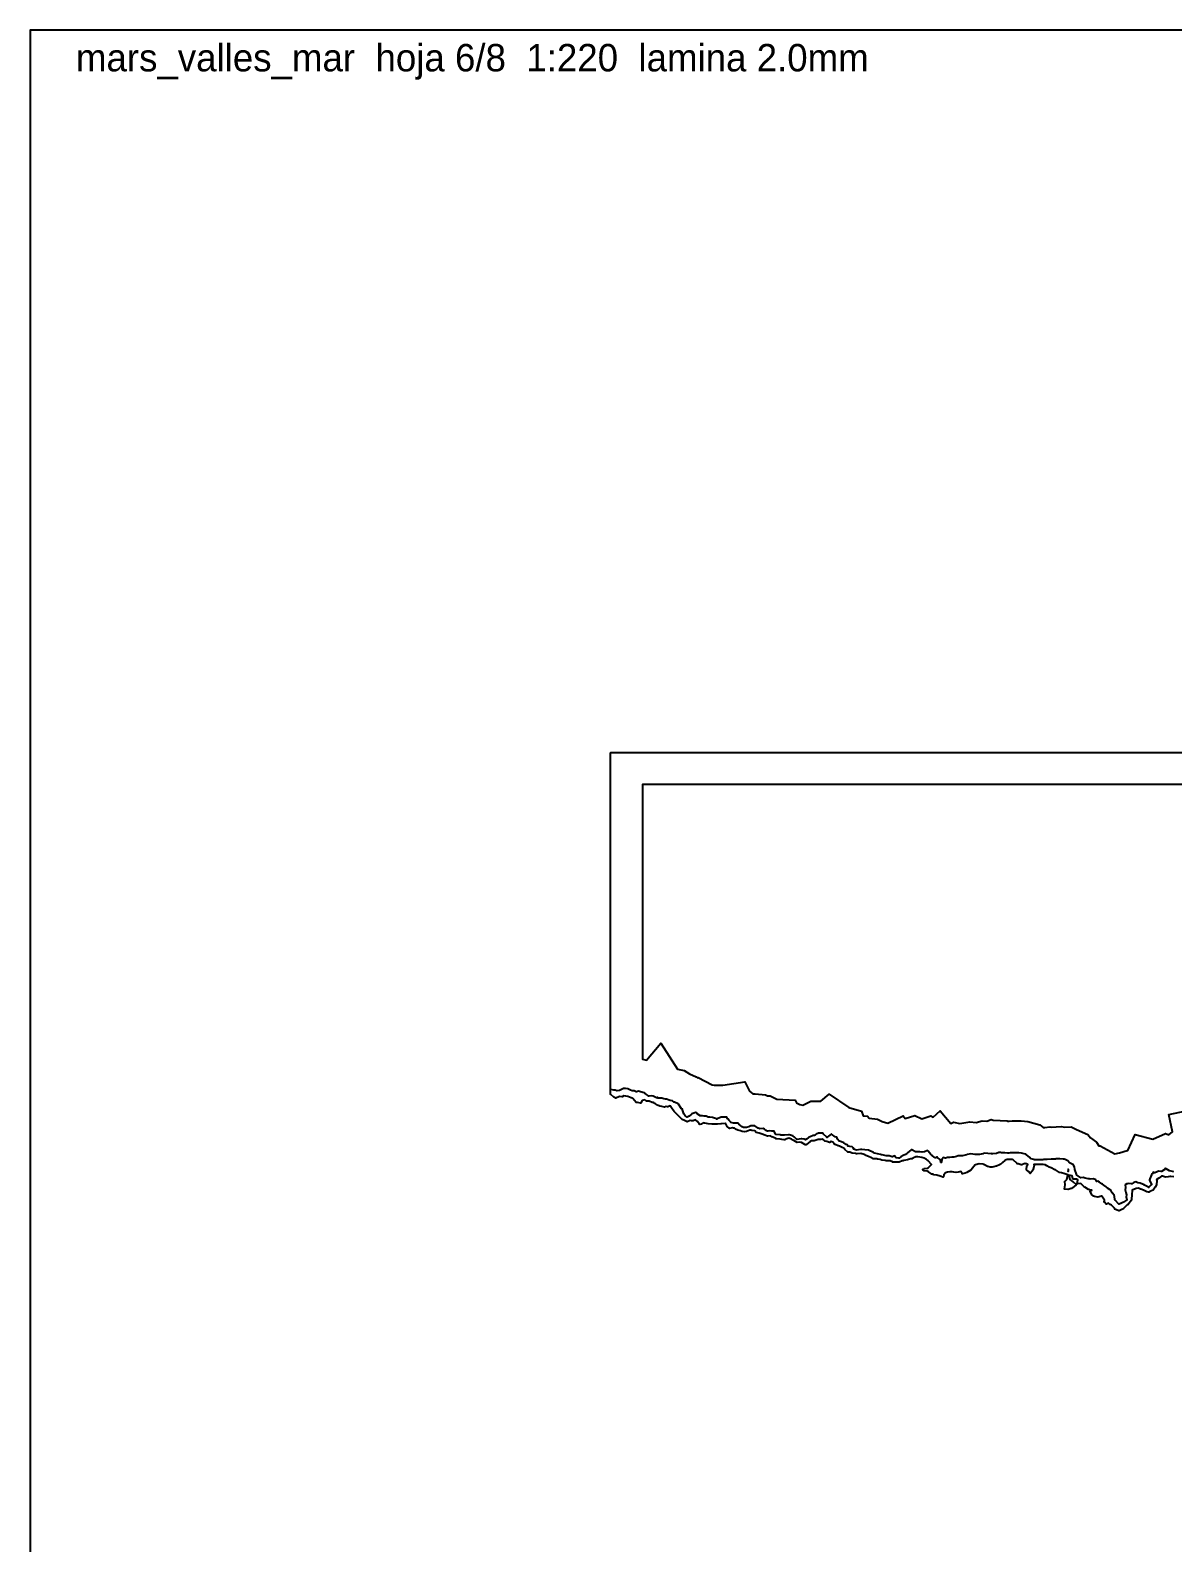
# Model space of a CAD drawing. Header units: millimetres. Extents: x 0 to 500, y 0 to 700.
# Drawn here: x 0 to 250, y 369.1 to 700 of the extents above; entities that cross this region are included whole.
import ezdxf

# ---------------------------------------------------------------- set-up
doc = ezdxf.new("R2010")
doc.units = ezdxf.units.MM
for name, color, linetype in [('CORTE', 1, 'Continuous'), ('GRABADO', 5, 'Continuous'), ('HOJA', 8, 'Continuous')]:
    doc.layers.add(name, color=color, linetype=linetype)

msp = doc.modelspace()

# ---------------------------------------------------------------- linework, layer by layer
at = {"layer": 'CORTE'}
for points in [[(250.27, 449.16), (249.61, 449.28), (249.37, 449.26), (249.03, 449.18), (249.03, 449.18), (248.44, 449.07), (248.43, 449.07), (248.43, 449.07), (248.42, 449.07), (248.41, 449.07), (248.41, 449.08), (247.74, 449.29), (247.52, 449.3), (246.95, 448.89), (246.94, 448.89), (246.61, 448.7), (246.5, 448.64), (246.41, 448.55), (246.5, 448.43), (246.5, 448.43), (246.5, 448.42), (246.51, 448.41), (246.51, 448.4), (246.51, 448.39), (246.44, 447.44), (246.44, 447.43), (246.43, 447.42), (246.43, 447.41), (246.43, 447.41), (246.12, 446.92), (245.72, 446.29), (245.71, 446.29), (245.71, 446.28), (245.7, 446.27), (245.69, 446.27), (245.69, 446.26), (245.68, 446.26), (245, 445.97), (244.75, 445.85), (244.75, 445.84), (244.74, 445.84), (244.73, 445.84), (244.73, 445.84), (244.72, 445.84), (244.38, 445.86), (244.38, 445.86), (244.37, 445.86), (244.36, 445.86), (244.36, 445.86), (244.35, 445.86), (243.76, 446.2), (243.59, 446.26), (243, 446.44), (242.99, 446.44), (242.98, 446.45), (242.98, 446.45), (242.97, 446.45), (242.83, 446.57), (242.52, 446.67), (241.96, 446.62), (241.09, 446.27), (241.09, 446.24), (241.01, 445.22), (240.97, 444.26), (240.99, 444.12), (240.99, 444.11), (240.99, 444.1), (240.99, 444.1), (240.98, 444.09), (240.98, 444.08), (240.98, 444.07), (240.97, 444.07), (240.97, 444.06), (240.15, 443.08), (240.14, 443.07), (240.14, 443.07), (240.13, 443.06), (240.06, 443.02), (240.06, 443.02), (239.92, 442.94), (239.22, 442.26), (239.21, 442.26), (239, 442.08), (239, 442.08), (238.99, 442.07), (238.99, 442.07), (238.42, 441.82), (238.42, 441.82), (238.26, 441.76), (238.25, 441.76), (238.25, 441.76), (238.24, 441.76), (238.23, 441.76), (238.22, 441.76), (238.22, 441.76), (238.04, 441.82), (237.46, 442.03), (237.46, 442.03), (237.45, 442.04), (237.45, 442.04), (237.44, 442.04), (237.44, 442.05), (237.43, 442.06), (237.25, 442.29), (236.6, 442.94), (236.44, 443.07), (236.34, 443.15), (235.94, 443.44), (235.5, 443.17), (235.49, 443.17), (235.48, 443.16), (235.48, 443.16), (235.47, 443.16), (235.46, 443.16), (235.45, 443.16), (235.44, 443.16), (235.44, 443.16), (235.43, 443.16), (235.42, 443.17), (235.42, 443.17), (235.41, 443.17), (235.41, 443.18), (235.03, 443.63), (235.03, 443.63), (235.03, 443.64), (235.02, 443.64), (235.02, 443.65), (235.02, 443.66), (235.02, 443.66), (235.02, 443.67), (235.02, 443.68), (235.06, 444.09), (234.49, 444.96), (234.39, 444.96), (233.63, 444.69), (233.62, 444.69), (233.62, 444.69), (233.61, 444.69), (233.6, 444.69), (233.6, 444.69), (233.59, 444.69), (232.91, 444.85), (232.66, 444.91), (232.65, 444.91), (232.65, 444.92), (232.51, 445), (232.5, 445), (232.5, 445.01), (232.49, 445.01), (232.49, 445.02), (232.37, 445.18), (232.37, 445.19), (231.95, 445.98), (231.95, 445.99), (231.94, 446), (231.94, 446.01), (231.94, 446.01), (231.94, 446.02), (231.94, 446.03), (231.94, 446.04), (231.95, 446.05), (231.95, 446.06), (231.96, 446.06), (231.96, 446.07), (231.96, 446.07), (231.97, 446.08), (231.98, 446.08), (232.32, 446.29), (231.82, 446.35), (231.82, 446.35), (231.81, 446.35), (231.73, 446.38), (231.6, 446.42), (231.59, 446.42), (231.58, 446.43), (230.79, 446.9), (230.52, 447.06), (230.52, 447.07), (230.51, 447.07), (230.18, 447.39), (229.87, 447.72), (229.2, 447.63), (229.19, 447.63), (229.19, 447.63), (229.18, 447.63), (229.17, 447.63), (229.16, 447.63), (229.15, 447.63), (229.15, 447.64), (229.14, 447.64), (229.14, 447.65), (229.13, 447.65), (229.13, 447.66), (229.12, 447.66), (229.12, 447.67), (229.12, 447.68), (229.12, 447.68), (229.11, 447.69), (229.11, 447.7), (229.11, 447.71), (229.11, 447.71), (229.25, 448.51), (228.96, 448.64), (228.22, 448.7), (228.22, 448.7), (228.21, 448.7), (228.2, 448.7), (228.19, 448.71), (228.19, 448.71), (228.18, 448.71), (228.18, 448.72), (228.17, 448.72), (228.17, 448.73), (228.16, 448.73), (228.16, 448.74), (228.16, 448.75), (228.16, 448.75), (227.99, 449.42), (227.25, 449.55), (227.51, 448.6), (227.85, 448.32), (228.09, 448.15), (228.1, 448.15), (228.85, 447.5), (228.86, 447.49), (228.86, 447.49), (228.87, 447.48), (228.88, 447.46), (228.88, 447.45), (228.88, 447.44), (228.88, 447.43), (228.87, 447.42), (228.87, 447.41), (228.87, 447.41), (228.86, 447.4), (228.86, 447.4), (228.85, 447.39), (228.85, 447.39), (228.09, 446.78), (228.09, 446.78), (227.81, 446.6), (227.81, 446.6), (227.8, 446.59), (227.79, 446.59), (227.14, 446.43), (227.13, 446.43), (227.12, 446.42), (227.12, 446.42), (226.37, 446.47), (226.36, 446.47), (226.36, 446.47), (226.35, 446.48), (226.34, 446.48), (226.33, 446.48), (226.33, 446.49), (226.32, 446.49), (226.31, 446.5), (226.31, 446.51), (226.3, 446.52), (226.3, 446.53), (226.3, 446.54), (226.3, 446.55), (226.45, 447.45), (226.42, 448.19), (226.42, 448.2), (226.42, 448.21), (226.43, 448.22), (226.43, 448.22), (226.43, 448.22), (226.43, 448.23), (226.44, 448.24), (226.79, 448.59), (227.02, 449.61), (226.17, 449.91), (225.64, 450.06), (225.25, 450.14), (225.25, 450.14), (225.24, 450.14), (225.24, 450.15), (224.35, 450.68), (224.34, 450.68), (224.33, 450.67), (224.32, 450.67), (224.32, 450.67), (224.31, 450.67), (224.3, 450.67), (224.3, 450.67), (224.29, 450.68), (224.28, 450.68), (224.28, 450.68), (224.27, 450.69), (224.23, 450.72), (223.38, 451.12), (222.97, 451.32), (222.46, 451.57), (222.45, 451.57), (222.45, 451.57), (222.11, 451.82), (221.63, 451.89), (221.57, 451.89), (221.57, 451.89), (221.51, 451.89), (220.64, 451.89), (219.74, 451.85), (219.74, 451.85), (219.7, 451.85), (219.7, 451.85), (219.69, 451.85), (219.69, 451.85), (219.68, 451.86), (219.68, 451.86), (219.65, 451.87), (219.6, 451.86), (219.65, 451.81), (219.65, 451.81), (219.66, 451.8), (219.67, 451.79), (219.67, 451.78), (219.67, 451.77), (219.67, 451.75), (219.43, 450.76), (219.42, 450.75), (219.42, 450.75), (219.42, 450.74), (219.16, 450.36), (219.16, 450.35), (218.84, 449.97), (218.84, 449.97), (218.83, 449.96), (218.83, 449.96), (218.82, 449.95), (218.81, 449.95), (218.81, 449.95), (218.8, 449.95), (218.79, 449.94), (218.78, 449.94), (218.78, 449.94), (218.77, 449.95), (218.76, 449.95), (218.76, 449.95), (218.75, 449.95), (218.74, 449.96), (218.73, 449.97), (218.73, 449.97), (218.41, 450.35), (218.02, 450.73), (218.02, 450.73), (218.01, 450.74), (218.01, 450.74), (218, 450.76), (218, 450.77), (218, 450.78), (218.08, 451.55), (218.08, 451.55), (218.08, 451.57), (218.09, 451.58), (218.09, 451.58), (218.28, 451.86), (217.99, 452.01), (217.85, 452.03), (217.84, 452.03), (217.64, 452.08), (217.01, 451.82), (216.97, 451.8), (216.97, 451.79), (216.97, 451.79), (216.96, 451.79), (216.95, 451.78), (216.94, 451.78), (216.94, 451.78), (216.93, 451.78), (216.92, 451.78), (216.91, 451.79), (216.91, 451.79), (216.9, 451.79), (216.84, 451.82), (216.14, 452.01), (215.98, 452.05), (215.98, 452.05), (215.97, 452.05), (215.96, 452.06), (215.96, 452.06), (215.96, 452.06), (215.1, 452.86), (215.03, 452.91), (214.93, 452.93), (214.16, 452.99), (213.78, 452.93), (213.35, 452.82), (213.27, 452.76), (212.74, 452.31), (212.35, 451.93), (212.34, 451.92), (212.34, 451.92), (212.33, 451.92), (212.33, 451.91), (212.32, 451.91), (212.26, 451.9), (212.07, 451.82), (211.41, 451.48), (211.4, 451.48), (211.39, 451.48), (211.39, 451.48), (210.82, 451.38), (210.46, 451.32), (210.45, 451.32), (210.45, 451.32), (210.03, 451.32), (210.02, 451.32), (210.02, 451.32), (209.5, 451.42), (209.5, 451.42), (209.49, 451.42), (209.49, 451.43), (209.48, 451.43), (208.82, 451.82), (208.66, 451.9), (208.62, 451.88), (208.61, 451.88), (208.61, 451.88), (208.6, 451.87), (208.59, 451.87), (208.59, 451.88), (208.58, 451.88), (208.57, 451.88), (208.56, 451.88), (208.5, 451.91), (207.67, 452), (206.84, 451.82), (206.82, 451.8), (206.81, 451.8), (206.8, 451.79), (206.8, 451.79), (206.79, 451.79), (206.78, 451.78), (205.91, 450.73), (205.9, 450.73), (205.9, 450.72), (205.89, 450.72), (205.89, 450.72), (205.88, 450.71), (205.88, 450.71), (205.88, 450.71), (205.88, 450.71), (205.87, 450.7), (205.87, 450.69), (205.87, 450.69), (205.86, 450.69), (205.79, 450.64), (205.79, 450.63), (204.93, 450.12), (204.92, 450.11), (204.91, 450.11), (204.57, 450.01), (203.98, 449.83), (203.98, 449.83), (203.97, 449.83), (203.96, 449.83), (203.95, 449.83), (203.95, 449.83), (203.94, 449.83), (203.93, 449.84), (203.93, 449.84), (203.92, 449.84), (203.91, 449.85), (203.91, 449.85), (203.9, 449.86), (203.9, 449.86), (203.9, 449.87), (203.66, 450.37), (203.05, 450.22), (203.05, 450.22), (202.59, 450.14), (202.59, 450.14), (202.58, 450.14), (202.1, 450.17), (202.1, 450.17), (201.72, 450.25), (201.19, 450.29), (200.73, 450.17), (200.3, 450.03), (199.9, 449.63), (199.8, 449.17), (199.8, 449.16), (199.79, 449.16), (199.79, 449.15), (199.78, 449.14), (199.78, 449.13), (199.77, 449.13), (199.77, 449.13), (199.76, 449.12), (199.75, 449.12), (199.75, 449.12), (199.74, 449.12), (199.73, 449.12), (199.73, 449.12), (199.72, 449.12), (199.71, 449.12), (199.7, 449.12), (199.31, 449.26), (199.09, 449.34), (198.39, 449.51), (197.73, 449.59), (197.72, 449.59), (197.72, 449.6), (197.71, 449.6), (197.7, 449.6), (197.7, 449.6), (197.69, 449.61), (197.69, 449.61), (197.68, 449.62), (197.68, 449.63), (197.68, 449.63), (197.59, 449.78), (197.32, 449.78), (197.32, 449.78), (197.31, 449.78), (197.3, 449.78), (197.29, 449.79), (197.29, 449.79), (197.28, 449.79), (196.52, 450.25), (196.25, 450.38), (195.61, 450.51), (195.6, 450.51), (195.59, 450.51), (195.59, 450.52), (195.58, 450.52), (195.3, 450.72), (195.29, 450.72), (195.29, 450.73), (195.28, 450.73), (195.27, 450.75), (195.27, 450.75), (195.27, 450.76), (195.27, 450.76), (195.27, 450.77), (195.27, 450.79), (195.27, 450.8), (195.27, 450.81), (195.28, 450.82), (195.28, 450.82), (195.28, 450.83), (195.29, 450.83), (195.29, 450.84), (195.3, 450.84), (195.31, 450.85), (195.31, 450.85), (195.6, 450.96), (195.61, 450.97), (195.62, 450.97), (196.36, 451.05), (196.5, 451.13), (197.18, 451.89), (196.5, 452.65), (196.35, 452.74), (196.35, 452.74), (196.34, 452.74), (196.08, 452.94), (195.59, 453.23), (195.1, 453.43), (194.69, 453.48), (194.19, 453.53), (193.79, 453.53), (193.15, 453.26), (192.88, 453.11), (192.88, 453.11), (192.87, 453.11), (192.86, 453.11), (192.85, 453.11), (192.85, 453.11), (192.71, 453.11), (192.15, 452.93), (192.15, 452.93), (191.93, 452.89), (191.93, 452.89), (191.15, 452.76), (191.02, 452.71), (191.01, 452.71), (191.01, 452.71), (190.81, 452.68), (190.1, 452.36), (190.09, 452.36), (190.08, 452.35), (190.08, 452.35), (190.07, 452.35), (190.06, 452.35), (189.58, 452.4), (189.14, 452.41), (188.71, 452.41), (188.71, 452.41), (188.7, 452.42), (188.7, 452.42), (188.69, 452.42), (188.2, 452.66), (187.49, 452.69), (187.29, 452.68), (187.28, 452.68), (187.28, 452.68), (187.27, 452.68), (187.1, 452.72), (186.35, 452.83), (186.35, 452.83), (185.95, 452.93), (185.51, 453.04), (185.42, 453.06), (185.29, 453.09), (184.51, 453.09), (184.5, 453.09), (184.5, 453.09), (184.49, 453.09), (184.48, 453.09), (183.91, 453.37), (183.55, 453.54), (182.71, 453.94), (182.63, 453.98), (182.59, 454), (182.48, 454.04), (181.72, 454.25), (180.96, 454.22), (180.82, 454.19), (180.81, 454.19), (180.8, 454.19), (180.8, 454.19), (180.79, 454.19), (180.78, 454.19), (180.78, 454.19), (180.6, 454.27), (179.87, 454.36), (179.86, 454.36), (179.85, 454.37), (179.35, 454.54), (178.94, 454.59), (178.93, 454.59), (178.93, 454.59), (178.92, 454.6), (178.91, 454.6), (178.91, 454.6), (178.91, 454.6), (178.22, 455.17), (178.22, 455.17), (178.21, 455.18), (178.21, 455.19), (178.21, 455.19), (178.12, 455.35), (177.99, 455.42), (177.65, 455.56), (177.65, 455.57), (177.07, 455.91), (176.83, 455.96), (176.82, 455.96), (176.82, 455.96), (176.15, 456.22), (176.14, 456.22), (176.04, 456.27), (176.03, 456.27), (176.02, 456.28), (176.02, 456.29), (175.6, 456.75), (175.25, 456.87), (174.91, 456.71), (174.9, 456.7), (174.9, 456.7), (174.89, 456.7), (174.88, 456.7), (174.88, 456.7), (174.87, 456.7), (174.86, 456.7), (174.3, 456.87), (174.3, 456.87), (173.97, 456.99), (173.96, 456.99), (173.95, 456.99), (173.4, 457.39), (173.39, 457.39), (173.37, 457.42), (173.01, 457.37), (172.51, 457.33), (172.5, 457.33), (172.47, 457.33), (172.44, 457.33), (171.56, 457.02), (171.56, 457.02), (171.55, 457.02), (171.54, 457.02), (170.92, 457.02), (170.65, 456.92), (169.88, 456.28), (169.81, 456.2), (169.8, 456.2), (169.79, 456.19), (169.79, 456.19), (169.78, 456.19), (169.77, 456.18), (169.76, 456.18), (169.76, 456.18), (169.69, 456.18), (169.68, 456.18), (169.67, 456.18), (169.61, 456.19), (169.6, 456.19), (169.6, 456.2), (169.59, 456.2), (169.47, 456.27), (168.74, 456.67), (168.25, 456.76), (167.85, 456.69), (167.84, 456.69), (167.83, 456.69), (167.82, 456.69), (167.82, 456.7), (167.81, 456.7), (167.8, 456.7), (167.8, 456.7), (167.08, 457.13), (166.89, 457.2), (166.89, 457.2), (166.77, 457.24), (166.76, 457.25), (166.75, 457.25), (166.55, 457.38), (165.98, 457.66), (165.31, 457.38), (165.16, 457.29), (165.16, 457.29), (165.15, 457.29), (165.14, 457.29), (165.14, 457.29), (165.06, 457.28), (165.06, 457.28), (164.97, 457.28), (164.97, 457.28), (164.47, 457.37), (164.47, 457.37), (164.12, 457.44), (163.3, 457.5), (163.3, 457.5), (163.19, 457.51), (163.19, 457.51), (163.18, 457.52), (163.17, 457.52), (163.17, 457.52), (163.16, 457.53), (162.87, 457.74), (162.25, 457.92), (162.24, 457.93), (162.24, 457.93), (161.97, 458.13), (161.36, 458.06), (161.35, 458.06), (161.35, 458.06), (161.34, 458.06), (161.33, 458.06), (161.33, 458.06), (160.5, 458.37), (160.4, 458.41), (160.35, 458.42), (160.34, 458.42), (160.18, 458.49), (159.48, 458.74), (158.88, 458.88), (158.88, 458.89), (158.87, 458.89), (158.86, 458.9), (158.85, 458.9), (158.85, 458.9), (158.53, 459.24), (157.86, 459.33), (157.86, 459.33), (157.64, 459.38), (157.46, 459.36), (156.74, 459.08), (156.74, 459.08), (156.73, 459.08), (156.73, 459.08), (156.26, 459.04), (156.26, 459.04), (156.25, 459.04), (155.78, 459.09), (155.77, 459.09), (155.77, 459.09), (155.44, 459.21), (154.84, 459.4), (154.32, 459.6), (154.32, 459.6), (154.31, 459.61), (154.3, 459.61), (154.08, 459.81), (153.93, 459.81), (153.93, 459.81), (153.92, 459.82), (153.7, 459.88), (153.02, 459.78), (153.02, 459.78), (153.01, 459.78), (153, 459.78), (152.99, 459.79), (152.99, 459.79), (152.98, 459.79), (152.97, 459.79), (152.97, 459.8), (152.96, 459.8), (152.52, 460.2), (152.52, 460.21), (152.52, 460.22), (152.18, 460.74), (152.06, 460.86), (151.21, 460.76), (151.2, 460.76), (151.18, 460.76), (151.16, 460.75), (151.16, 460.75), (151.15, 460.75), (151.14, 460.74), (151.14, 460.74), (150.38, 460.71), (150.25, 460.68), (150.24, 460.68), (150.23, 460.68), (149.33, 460.68), (149.33, 460.68), (149.32, 460.68), (149.32, 460.68), (149.31, 460.68), (149.3, 460.69), (149.29, 460.69), (149.29, 460.69), (149.28, 460.7), (149.16, 460.71), (148.37, 460.76), (148.37, 460.77), (147.58, 460.88), (147.58, 460.88), (147.44, 460.91), (147.25, 460.97), (146.83, 460.72), (146.83, 460.72), (146.82, 460.71), (146.81, 460.71), (146.54, 460.65), (146.54, 460.65), (146.53, 460.65), (146.52, 460.65), (146.51, 460.65), (146.51, 460.65), (146.5, 460.65), (146.5, 460.66), (146.49, 460.66), (146.39, 460.72), (146.38, 460.73), (146.38, 460.73), (146.37, 460.74), (146.37, 460.74), (146.03, 461.31), (145.59, 461.61), (145.06, 461.4), (145.05, 461.4), (145.04, 461.39), (145.03, 461.39), (145.02, 461.39), (144.67, 461.44), (144.66, 461.44), (144.41, 461.49), (143.77, 461.23), (143.77, 461.23), (143.77, 461.23), (143.76, 461.22), (143.75, 461.22), (143.74, 461.22), (143.74, 461.23), (143.73, 461.23), (143.72, 461.23), (143.72, 461.23), (143, 461.58), (142.8, 461.63), (142.8, 461.63), (142.8, 461.63), (142.68, 461.69), (142.67, 461.69), (142.66, 461.7), (142.66, 461.7), (142.51, 461.84), (141.84, 462.55), (141.66, 462.72), (141.65, 462.73), (141.44, 462.96), (140.92, 463.5), (140.67, 463.78), (140.66, 463.78), (140.49, 464.08), (140.02, 464.71), (139.5, 464.48), (139.5, 464.48), (139.49, 464.47), (139.48, 464.47), (139.48, 464.47), (139.47, 464.47), (139.46, 464.47), (139.45, 464.48), (139.12, 464.57), (138.82, 464.44), (138.82, 464.44), (138.81, 464.43), (138.8, 464.43), (138.79, 464.43), (138.79, 464.43), (138.78, 464.43), (138.18, 464.55), (138.17, 464.55), (137.75, 464.66), (137.75, 464.66), (137.24, 464.87), (137.23, 464.87), (137.22, 464.88), (136.81, 465.16), (136.44, 465.32), (136.43, 465.33), (136.31, 465.41), (136.07, 465.46), (136.06, 465.46), (135.4, 465.73), (134.94, 465.7), (134.94, 465.7), (134.93, 465.7), (134.92, 465.71), (134.91, 465.71), (134.91, 465.71), (134.9, 465.71), (134.47, 465.99), (133.93, 465.89), (133.62, 465.35), (133.62, 465.34), (133.61, 465.33), (133.6, 465.33), (133.6, 465.32), (133.59, 465.32), (133.58, 465.32), (133.57, 465.31), (133.57, 465.31), (133.56, 465.31), (133.55, 465.31), (133.55, 465.31), (132.88, 465.45), (132.64, 465.41), (132.64, 465.41), (132.63, 465.41), (132.62, 465.41), (132.61, 465.42), (132.61, 465.42), (132.6, 465.42), (132.59, 465.42), (132.59, 465.43), (132.58, 465.44), (131.87, 466.29), (131.77, 466.38), (131.7, 466.39), (131.69, 466.39), (131.69, 466.39), (131.68, 466.39), (131.52, 466.46), (130.76, 466.78), (130.3, 466.81), (130.3, 466.81), (130.29, 466.82), (129.87, 466.92), (129.54, 466.71), (129.53, 466.7), (129.53, 466.7), (129.52, 466.7), (129.51, 466.7), (129.51, 466.69), (129.5, 466.69), (129.49, 466.69), (128.94, 466.75), (128.14, 466.4), (128.13, 466.4), (128.13, 466.4), (128.12, 466.4), (128.11, 466.4), (128.1, 466.4), (128.1, 466.4), (128.09, 466.4), (128.08, 466.4), (128.08, 466.4), (128.07, 466.41), (128.07, 466.41), (127.97, 466.48), (127.73, 466.57), (127.72, 466.57), (127.72, 466.57), (127.71, 466.57), (127.71, 466.58), (127.02, 467.19), (127.02, 467.2), (127.01, 467.2), (127.01, 467.21), (127.01, 467.21), (127, 467.22), (127, 467.23), (127, 467.23), (127, 467.24), (127, 467.25), (127, 467.54), (127, 468.88), (127, 469.88), (127, 470.79), (127, 488.4), (127, 493.24), (127, 496.17), (127, 496.75), (127, 497.33), (127, 497.91), (127, 498.51), (127, 498.65), (127, 498.96), (127, 499.58), (127, 500.82), (127, 502.46), (127, 503.35), (127, 504.11), (127, 504.42), (127, 504.42), (127, 504.43), (127, 506.75), (127, 507.38), (127, 508.13), (127, 509.11), (127, 509.35), (127, 509.35), (127, 509.9), (127, 511.35), (127, 511.57), (127, 511.57), (127, 511.92), (127, 513.06), (127, 514.07), (127, 515.17), (127, 517.06), (127, 518.15), (127, 518.89), (127, 519.16), (127, 519.92), (127, 520.6), (127, 521.44), (127, 522.19), (127, 523.02), (127, 523.78), (127, 524.41), (127, 524.62), (127, 525.09), (127, 525.89), (127, 526.92), (127, 528.93), (127, 529.65), (127, 530.38), (127, 531.19), (127, 531.99), (127, 532.76), (127, 533.21), (127, 533.82), (127, 534.46), (127, 535.11), (127, 535.89), (127, 536.71), (127, 537.58), (127, 538.48), (127, 539.35), (127, 540.23), (127, 541.12), (127, 541.93), (127, 541.94), (127, 541.95), (127.01, 541.97), (127.01, 541.98), (127.02, 541.99), (127.03, 541.99), (127.04, 542), (127.04, 542), (127.04, 542), (127.05, 542), (127.06, 542.01), (127.07, 542.01), (127.07, 542.01), (143.5, 542.01), (143.5, 542.01), (144.21, 542.01), (144.41, 542.01), (145.29, 542.01), (145.83, 542.01), (147.32, 542.01), (148.02, 542.01), (149.16, 542.01), (151.47, 542.01), (153.58, 542.01), (153.75, 542.01), (154.16, 542.01), (154.45, 542.01), (155.33, 542.01), (155.98, 542.01), (156.73, 542.01), (157.27, 542.01), (157.92, 542.01), (158.46, 542.01), (161.71, 542.01), (162.44, 542.01), (163.74, 542.01), (164.46, 542.01), (165.03, 542.01), (165.75, 542.01), (166.39, 542.01), (167.11, 542.01), (167.68, 542.01), (168.39, 542.01), (169.1, 542.01), (170.03, 542.01), (170.49, 542.01), (170.96, 542.01), (171.16, 542.01), (171.55, 542.01), (172.11, 542.01), (173.1, 542.01), (174.21, 542.01), (175.13, 542.01), (175.64, 542.01), (176.24, 542.01), (176.84, 542.01), (178.11, 542.01), (178.77, 542.01), (179.4, 542.01), (180.06, 542.01), (180.71, 542.01), (181.32, 542.01), (183.84, 542.01), (184.48, 542.01), (185.1, 542.01), (185.73, 542.01), (186.36, 542.01), (205.5, 542.01), (205.5, 542.01), (206.84, 542.01), (207.33, 542.01), (208.09, 542.01), (208.59, 542.01), (214.24, 542.01), (214.76, 542.01), (216.02, 542.01), (216.55, 542.01), (217.81, 542.01), (218.35, 542.01), (218.98, 542.01), (219.52, 542.01), (222.07, 542.01), (222.63, 542.01), (224.55, 542.01), (225.11, 542.01), (225.68, 542.01), (226.33, 542.01), (226.9, 542.01), (228.84, 542.01), (229.55, 542.01), (230.25, 542.01), (231.53, 542.01), (232.12, 542.01), (232.77, 542.01), (233.37, 542.01), (234.66, 542.01), (235.27, 542.01), (235.92, 542.01), (236.6, 542.01), (237.28, 542.01), (237.95, 542.01), (238.59, 542.01), (239.18, 542.01), (240.48, 542.01), (241.11, 542.01), (242.4, 542.01), (243.04, 542.01), (244.35, 542.01), (244.99, 542.01), (264.41, 542.01)], [(259.01, 535.01), (244.91, 535.01), (244.17, 535.01), (242.7, 535.01), (241.97, 535.01), (240.5, 535.01), (239.79, 535.01), (238.32, 535.01), (237.65, 535.01), (236.92, 535.01), (236.16, 535.01), (235.39, 535.01), (234.62, 535.01), (233.88, 535.01), (233.19, 535.01), (231.73, 535.01), (231.05, 535.01), (230.32, 535.01), (229.65, 535.01), (228.19, 535.01), (227.4, 535.01), (226.6, 535.01), (224.4, 535.01), (223.75, 535.01), (223.02, 535.01), (222.37, 535.01), (221.73, 535.01), (219.56, 535.01), (218.93, 535.01), (216.04, 535.01), (215.43, 535.01), (214.71, 535.01), (214.1, 535.01), (212.67, 535.01), (212.07, 535.01), (210.64, 535.01), (210.05, 535.01), (203.64, 535.01), (203.08, 535.01), (202.22, 535.01), (201.66, 535.01), (200.15, 535.01), (186.36, 535.01), (185.65, 535.01), (184.93, 535.01), (184.23, 535.01), (183.5, 535.01), (180.65, 535.01), (179.95, 535.01), (179.22, 535.01), (178.47, 535.01), (177.76, 535.01), (177.01, 535.01), (175.57, 535.01), (174.89, 535.01), (174.22, 535.01), (173.64, 535.01), (172.59, 535.01), (171.33, 535.01), (170.21, 535.01), (169.57, 535.01), (169.14, 535.01), (168.91, 535.01), (168.37, 535.01), (167.85, 535.01), (166.79, 535.01), (166, 535.01), (165.19, 535.01), (164.54, 535.01), (163.73, 535.01), (163, 535.01), (162.19, 535.01), (161.54, 535.01), (160.72, 535.01), (159.25, 535.01), (158.42, 535.01), (154.74, 535.01), (154.13, 535.01), (153.39, 535.01), (152.78, 535.01), (151.93, 535.01), (151.2, 535.01), (150.2, 535.01), (149.86, 535.01), (149.4, 535.01), (149.21, 535.01), (146.81, 535.01), (144.19, 535.01), (142.91, 535.01), (142.12, 535.01), (140.43, 535.01), (139.81, 535.01), (138.82, 535.01), (138.58, 535.01), (137.79, 535.01), (134, 535.01), (134, 534.2), (134, 533.47), (134, 532.74), (134, 532.05), (134, 531.53), (134, 530.67), (134, 529.76), (134, 528.84), (134, 528.02), (134, 527.2), (134, 524.92), (134, 523.75), (134, 522.85), (134, 522.31), (134, 522.07), (134, 521.36), (134, 520.5), (134, 519.56), (134, 518.7), (134, 517.76), (134, 516.98), (134, 516.12), (134, 515.82), (134, 514.98), (134, 513.74), (134, 511.6), (134, 510.36), (134, 509.21), (134, 507.92), (134, 507.52), (134, 507.27), (134, 505.62), (134, 505.01), (134, 504.74), (134, 503.62), (134, 502.77), (134, 502.06), (134, 499.42), (134, 499.07), (134, 498.21), (134, 497.19), (134, 495.34), (134, 493.93), (134, 493.23), (134, 492.88), (134, 492.72), (134, 492.04), (134, 491.39), (134, 490.72), (134, 490.06), (134, 486.75), (134, 481.26), (134, 474.93), (134.86, 474.67), (137.96, 478.39), (141.61, 472.72), (141.66, 472.71), (143.12, 472.47), (144.27, 471.72), (145.74, 471.08), (145.97, 470.86), (146.17, 470.93), (149.23, 469.28), (149.68, 469.2), (149.7, 469.19), (149.71, 469.2), (151.53, 469.2), (156.37, 469.99), (157.4, 467.92), (158.12, 467.33), (158.64, 467.31), (160.89, 467.14), (161.3, 466.86), (161.9, 466.91), (163.34, 466.14), (167.39, 465.97), (167.68, 465.33), (168.39, 465), (169.03, 464.84), (170.77, 465.75), (173.02, 465.75), (174.85, 467.23), (179.13, 464.36), (181.87, 463.57), (182.24, 462.55), (183.21, 462.45), (183.6, 462.02), (185.39, 461.77), (186.45, 461.29), (187.66, 460.88), (190.98, 462.54), (191.45, 461.96), (193.58, 462.6), (195.07, 461.85), (197.03, 462.49), (197.54, 462.22), (199.1, 463.62), (201.43, 460.85), (202.03, 461.16), (203.39, 460.87), (205.6, 461.22), (207, 461.09), (208.29, 461.44), (209.32, 461.33), (210.3, 461.69), (210.67, 461.57), (213.73, 461.46), (213.94, 461.38), (213.97, 461.37), (214.24, 461.38), (214.88, 461.4), (215.27, 461.41), (215.69, 461.45), (216.82, 461.45), (218.32, 461.25), (219.61, 460.89), (220.93, 460.53), (221.64, 460), (221.76, 459.94), (221.99, 459.95), (223.12, 460.08), (223.42, 460.07), (225.56, 460.16), (226.38, 460.06), (227.74, 460.13), (228.92, 459.5), (231.4, 458.46), (232.03, 457.69), (233.34, 456.77), (233.86, 455.95), (234.13, 455.98), (237.29, 454.2), (238.38, 454.44), (240.06, 454.93), (240.16, 454.92), (241.75, 458.43), (245.66, 457.42), (248.43, 458.68), (249.15, 458.35), (249.94, 459.05), (249.16, 462.81), (254.94, 464.02)]]:
    msp.add_lwpolyline(points, dxfattribs=at)
msp.add_lwpolyline([(227.08, 450.76), (227.13, 450.31), (227.2, 450.76), (227.13, 450.83), (227.08, 450.76)], close=True, dxfattribs=at)
at = {"layer": 'GRABADO'}
msp.add_lwpolyline([(250.26, 450.29), (249.98, 450.37), (249.34, 450.48), (249.33, 450.48), (249.33, 450.48), (249.32, 450.48), (248.9, 450.71), (248.89, 450.71), (248.57, 450.92), (248.43, 450.99), (248.3, 450.93), (248.17, 450.74), (248.17, 450.73), (248.16, 450.72), (248.16, 450.72), (248.15, 450.72), (247.54, 450.34), (247.53, 450.33), (247.52, 450.33), (247.52, 450.33), (247.51, 450.33), (247.5, 450.33), (247.5, 450.33), (246.86, 450.38), (246.6, 450.28), (246.07, 450.08), (246.07, 450.07), (246.06, 450.07), (246.05, 450.07), (246.05, 450.07), (246.04, 450.07), (246.03, 450.07), (246.03, 450.07), (245.69, 450.17), (245.54, 449.85), (245.54, 449.84), (245.53, 449.83), (245.53, 449.83), (245.34, 449.63), (244.97, 448.74), (244.88, 448.55), (244.92, 448.43), (245.32, 447.47), (245.32, 447.47), (245.32, 447.46), (245.33, 447.45), (245.33, 447.44), (245.33, 447.44), (245.32, 447.43), (245.32, 447.42), (245.32, 447.41), (245.31, 447.4), (245.31, 447.4), (245.3, 447.39), (244.77, 446.89), (244.77, 446.89), (244.76, 446.88), (244.76, 446.88), (244.75, 446.88), (244.74, 446.87), (244.73, 446.87), (244.73, 446.87), (244.72, 446.87), (244.71, 446.87), (244.71, 446.87), (244.7, 446.88), (244.69, 446.88), (244.69, 446.88), (243.79, 447.38), (243.78, 447.38), (243.78, 447.39), (243.78, 447.39), (243.77, 447.39), (243.77, 447.39), (243.76, 447.39), (243.75, 447.4), (243.75, 447.4), (242.85, 447.79), (242.35, 447.88), (242.35, 447.88), (242.34, 447.89), (241.94, 448.06), (241.5, 447.95), (241.06, 447.62), (241.05, 447.61), (241.05, 447.61), (241.04, 447.61), (241.04, 447.61), (241.03, 447.61), (241.02, 447.61), (241.01, 447.61), (241.01, 447.61), (241, 447.61), (240.41, 447.74), (240.11, 447.66), (240.11, 447.66), (239.92, 447.62), (239.61, 447.41), (239.68, 446.86), (239.68, 446.85), (239.56, 446.34), (239.74, 445.76), (239.89, 445.24), (239.89, 445.24), (239.89, 445.23), (239.89, 445.22), (239.89, 445.21), (239.89, 445.21), (239.79, 444.77), (239.92, 444.12), (239.92, 444.12), (239.92, 444.11), (239.92, 444.1), (239.92, 444.09), (239.92, 444.09), (239.91, 444.08), (239.91, 444.07), (239.91, 444.07), (239.9, 444.06), (239.9, 444.05), (239.89, 444.05), (239.89, 444.05), (239.44, 443.77), (239.43, 443.76), (239.2, 443.64), (238.61, 443.33), (238.6, 443.33), (238.26, 443.22), (238.26, 443.21), (238.25, 443.21), (238.24, 443.21), (238.23, 443.21), (238.23, 443.21), (238.22, 443.21), (238.21, 443.22), (238.21, 443.22), (238.2, 443.22), (238.19, 443.23), (238.19, 443.23), (238.19, 443.23), (237.42, 444.06), (237.42, 444.06), (237.42, 444.07), (237.41, 444.08), (237.36, 444.23), (237.36, 444.23), (237.24, 444.86), (237.16, 445.19), (236.75, 445.68), (236.75, 445.69), (236.74, 445.69), (236.43, 446.29), (236.34, 446.36), (235.75, 446.66), (235.74, 446.66), (235.74, 446.66), (235.73, 446.67), (235.41, 446.99), (234.95, 447.38), (234.65, 447.57), (234.49, 447.67), (233.97, 448.01), (233.59, 448.2), (233.35, 448.17), (233.34, 448.16), (233.34, 448.16), (233.33, 448.17), (233.32, 448.17), (233.31, 448.17), (233.3, 448.18), (233.3, 448.18), (233.29, 448.19), (233.28, 448.19), (233.28, 448.2), (233.28, 448.2), (233.28, 448.21), (233.14, 448.5), (232.66, 448.77), (231.93, 448.69), (231.93, 448.69), (231.92, 448.69), (231.92, 448.69), (231.74, 448.72), (231.52, 448.75), (231.52, 448.75), (230.81, 448.9), (230.81, 448.9), (230.8, 448.9), (230.38, 449.06), (229.92, 448.94), (229.91, 448.94), (229.91, 448.94), (229.9, 448.94), (229.89, 448.94), (229.88, 448.94), (229.87, 448.95), (229.87, 448.95), (229.86, 448.95), (229.86, 448.95), (228.97, 449.61), (228.97, 449.61), (228.97, 449.62), (228.96, 449.63), (228.95, 449.64), (228.95, 449.65), (228.94, 449.69), (228.91, 449.77), (228.91, 449.77), (228.54, 450.76), (228.54, 450.76), (228.54, 450.77), (228.48, 451.36), (228.18, 451.84), (228.01, 451.96), (227.44, 452.24), (227.43, 452.25), (227.42, 452.25), (227.42, 452.26), (227.41, 452.26), (227.07, 452.69), (226.49, 452.93), (226.24, 453.01), (226.23, 453.01), (226.22, 453.01), (226.18, 453.04), (226.11, 453.04), (226.1, 453.04), (226.1, 453.04), (225.27, 453.14), (224.51, 453.11), (224.36, 453.07), (224.36, 453.07), (224.26, 453.05), (224.25, 453.05), (224.24, 453.05), (223.42, 453.07), (222.53, 452.97), (222.52, 452.97), (222.49, 452.97), (222.46, 452.97), (222.46, 452.97), (221.82, 452.93), (221.57, 452.91), (221.57, 452.91), (220.69, 452.87), (220.64, 452.87), (220.59, 452.87), (220.58, 452.87), (219.71, 452.91), (219.7, 452.91), (219.69, 452.91), (219.69, 452.91), (219.68, 452.91), (219.68, 452.91), (219.64, 452.93), (218.94, 453.14), (218.93, 453.15), (218.92, 453.15), (218.91, 453.16), (218.91, 453.16), (218.9, 453.17), (218.73, 453.42), (217.94, 454.05), (217.86, 454.1), (217.86, 454.1), (217.82, 454.12), (217.75, 454.14), (216.92, 454.37), (216.34, 454.45), (216.01, 454.45), (215.69, 454.42), (215.69, 454.42), (215.08, 454.4), (214.44, 454.39), (214.15, 454.38), (213.88, 454.37), (213.88, 454.37), (213.23, 454.4), (212.59, 454.39), (212.58, 454.39), (212.57, 454.39), (212.57, 454.39), (212.56, 454.39), (212.28, 454.51), (211.91, 454.52), (211.4, 454.31), (211.4, 454.31), (211.39, 454.3), (211.38, 454.3), (210.6, 454.22), (210.6, 454.22), (210.59, 454.22), (210.59, 454.22), (210.58, 454.22), (210.57, 454.23), (210.45, 454.27), (210.32, 454.23), (210.31, 454.22), (210.31, 454.22), (210.3, 454.22), (210.29, 454.22), (209.52, 454.26), (209.51, 454.26), (208.85, 454.34), (208.62, 454.28), (208.49, 454.21), (208.49, 454.2), (208.48, 454.2), (208.47, 454.2), (207.68, 454.08), (207.67, 454.08), (206.78, 454.08), (206.74, 454.08), (206.74, 454.08), (206.73, 454.08), (206.69, 454.09), (205.82, 454.17), (205.01, 454.04), (204.95, 454.01), (204.95, 454.01), (204.92, 453.99), (204.91, 453.99), (204.9, 453.99), (204.85, 453.98), (203.98, 453.8), (203.97, 453.8), (203.29, 453.74), (203.29, 453.74), (203.28, 453.74), (203.27, 453.74), (203.05, 453.79), (202.7, 453.61), (202.7, 453.61), (202.69, 453.6), (202.69, 453.6), (202.12, 453.48), (202.12, 453.48), (202.11, 453.48), (201.66, 453.48), (201.19, 453.42), (201.19, 453.42), (200.69, 453.42), (200.29, 453.24), (200.28, 453.24), (200.28, 453.24), (200.27, 453.24), (200.26, 453.24), (200.25, 453.24), (200.25, 453.24), (200.24, 453.24), (200.23, 453.24), (200.23, 453.24), (199.87, 453.41), (199.5, 452.97), (199.4, 452.38), (199.4, 452.38), (199.4, 452.37), (199.39, 452.36), (199.39, 452.35), (199.38, 452.34), (199.38, 452.34), (199.37, 452.33), (199.36, 452.33), (199.35, 452.33), (199.35, 452.33), (199.34, 452.32), (199.34, 452.32), (199.33, 452.32), (199.32, 452.32), (199.31, 452.33), (199.3, 452.33), (199.3, 452.33), (199.29, 452.33), (199.29, 452.34), (199.28, 452.34), (199.27, 452.35), (199.27, 452.36), (199.26, 452.36), (199.26, 452.37), (199.26, 452.37), (199.1, 452.96), (198.64, 453.28), (198.64, 453.29), (198.63, 453.29), (198.4, 453.58), (198.13, 453.34), (198.13, 453.33), (198.12, 453.33), (198.11, 453.32), (198.11, 453.32), (198.1, 453.32), (198.09, 453.32), (198.09, 453.32), (198.08, 453.32), (198.07, 453.32), (198.06, 453.32), (198.06, 453.32), (198.05, 453.32), (198.04, 453.33), (198.04, 453.33), (197.43, 453.74), (197.27, 453.86), (197.27, 453.86), (197.26, 453.87), (197.07, 454.06), (197.07, 454.07), (196.5, 454.81), (196.34, 454.9), (195.65, 454.67), (195.64, 454.67), (195.2, 454.57), (195.19, 454.57), (195.18, 454.57), (195.18, 454.57), (194.69, 454.61), (194.28, 454.65), (193.77, 454.65), (193.77, 454.65), (193.76, 454.65), (193.75, 454.65), (193.75, 454.65), (193.74, 454.66), (192.91, 455.09), (192.91, 455.09), (192.91, 455.08), (192.9, 455.07), (192.89, 455.06), (192.88, 455.06), (192.88, 455.06), (192.88, 455.06), (192.87, 455.05), (192.86, 455.05), (192.85, 455.05), (192.85, 455.05), (192.79, 455.05), (191.97, 454.41), (191.79, 454.27), (191.79, 454.26), (191.5, 454.05), (191.5, 454.05), (191.5, 454.05), (191.03, 453.81), (191.03, 453.81), (190.51, 453.57), (190.11, 453.27), (190.1, 453.26), (190.1, 453.26), (190.09, 453.26), (190.08, 453.26), (190.08, 453.25), (190.07, 453.25), (190.06, 453.25), (190.06, 453.25), (189.48, 453.35), (189.47, 453.35), (189.46, 453.35), (189.46, 453.35), (189.45, 453.36), (189.44, 453.37), (189.43, 453.38), (189.12, 453.78), (188.66, 453.55), (188.65, 453.55), (188.65, 453.55), (188.64, 453.55), (188.63, 453.55), (188.62, 453.55), (188.62, 453.55), (188.61, 453.55), (188.6, 453.55), (188.6, 453.55), (188.2, 453.73), (187.96, 453.74), (187.29, 453.74), (187.28, 453.74), (187.28, 453.74), (187.27, 453.74), (186.41, 453.96), (186.35, 453.97), (186.35, 453.97), (186.3, 453.98), (186.06, 454.04), (185.42, 454.19), (184.74, 454.34), (184.74, 454.35), (184.73, 454.35), (184.73, 454.35), (184.72, 454.36), (184.47, 454.57), (183.88, 454.77), (183.88, 454.77), (183.55, 454.92), (183.42, 454.98), (182.65, 455.09), (181.94, 455.15), (181.94, 455.15), (181.75, 455.17), (181.74, 455.17), (181.73, 455.17), (181.73, 455.17), (181.72, 455.17), (181.71, 455.17), (181.7, 455.16), (181.69, 455.16), (181.69, 455.16), (181.68, 455.15), (181.68, 455.15), (180.82, 454.98), (180.81, 454.98), (180.8, 454.98), (180.8, 454.98), (180.79, 454.98), (180.78, 454.98), (180.78, 454.98), (180.35, 455.16), (180.34, 455.16), (180.34, 455.16), (180.33, 455.17), (180.32, 455.18), (180.32, 455.18), (180.08, 455.49), (179.84, 455.75), (179.32, 455.8), (179.32, 455.8), (179.32, 455.8), (178.93, 455.9), (178.92, 455.91), (178.92, 455.91), (178.91, 455.91), (178.9, 455.92), (178.9, 455.92), (178.89, 455.93), (178.89, 455.94), (178.78, 456.14), (178.53, 456.27), (177.99, 456.61), (177.55, 456.84), (177.08, 456.95), (177.07, 456.95), (177.07, 456.96), (177.06, 456.96), (177.06, 456.96), (177.05, 456.97), (177.04, 456.97), (176.64, 457.4), (176.64, 457.4), (176.63, 457.42), (176.49, 457.83), (176.15, 457.93), (176.14, 457.93), (176.14, 457.94), (176.13, 457.94), (175.3, 458.5), (175.25, 458.54), (175.23, 458.52), (175.23, 458.51), (175.22, 458.51), (174.36, 457.82), (174.36, 457.81), (174.35, 457.81), (174.35, 457.81), (174.34, 457.81), (174.33, 457.81), (174.33, 457.8), (174.32, 457.8), (174.31, 457.8), (174.31, 457.81), (174.3, 457.81), (174.29, 457.81), (174.29, 457.81), (174.28, 457.82), (174.27, 457.82), (173.57, 458.51), (173.56, 458.51), (173.56, 458.52), (173.47, 458.66), (173.37, 458.71), (173.17, 458.75), (172.48, 458.75), (172, 458.5), (171.73, 458.32), (171.58, 458.22), (171.57, 458.21), (171.56, 458.21), (171.55, 458.21), (171.55, 458.21), (171.54, 458.21), (171.32, 458.21), (170.64, 457.91), (170.32, 457.78), (169.83, 457.39), (169.73, 457.32), (169.73, 457.31), (169.72, 457.31), (169.71, 457.31), (169.7, 457.3), (169.7, 457.3), (169.69, 457.3), (169.68, 457.3), (169.68, 457.3), (169.67, 457.3), (169.38, 457.38), (168.87, 457.51), (168.78, 457.5), (168.77, 457.5), (168.68, 457.48), (168.24, 457.38), (168.24, 457.38), (167.84, 457.31), (167.84, 457.31), (167.83, 457.31), (167.82, 457.31), (167.82, 457.31), (167.81, 457.32), (167.8, 457.32), (167.8, 457.32), (167.69, 457.39), (167.69, 457.39), (167.68, 457.39), (167.22, 457.83), (166.87, 458.17), (166.07, 458.37), (166.06, 458.37), (165.98, 458.4), (165.92, 458.38), (165.91, 458.38), (165.9, 458.37), (165.9, 458.37), (165.06, 458.27), (165.06, 458.27), (165.05, 458.27), (164.28, 458.3), (164.27, 458.3), (164.12, 458.33), (164, 458.34), (163.19, 458.43), (163.19, 458.43), (163.18, 458.43), (163.17, 458.44), (163.17, 458.44), (163.16, 458.44), (163.08, 458.5), (163.08, 458.51), (163.07, 458.51), (163.07, 458.52), (163.06, 458.53), (162.78, 459.16), (162.27, 459.18), (162.27, 459.18), (161.66, 459.23), (161.36, 459.18), (161.35, 459.18), (161.35, 459.18), (161.34, 459.18), (161.33, 459.19), (161.32, 459.19), (161.32, 459.19), (161.07, 459.31), (161.07, 459.31), (161.06, 459.32), (160.7, 459.61), (160.41, 459.77), (159.58, 459.7), (159.58, 459.7), (159.57, 459.7), (159.57, 459.7), (159.48, 459.72), (159.47, 459.72), (159.47, 459.72), (159.3, 459.8), (159.3, 459.8), (158.55, 460.3), (158.24, 460.32), (157.66, 460.34), (157.22, 460.14), (157.22, 460.14), (156.74, 460), (156.73, 459.99), (156.73, 459.99), (156.09, 459.95), (156.08, 459.95), (156.08, 459.95), (156.07, 459.95), (156.06, 459.95), (156.05, 459.96), (155.76, 460.11), (155.75, 460.12), (155.06, 460.73), (155.05, 460.73), (155.05, 460.74), (154.94, 460.89), (154.86, 460.96), (154.75, 460.9), (154.74, 460.9), (154.73, 460.89), (154.73, 460.89), (154.72, 460.89), (154.71, 460.89), (153.93, 460.93), (153.93, 460.93), (153.92, 460.93), (153.31, 461.09), (153.3, 461.09), (153.29, 461.09), (153.29, 461.09), (153.28, 461.1), (153.27, 461.1), (153.27, 461.11), (152.96, 461.53), (152.61, 461.84), (152.61, 461.85), (152.6, 461.85), (152.6, 461.86), (152.41, 462.25), (152.1, 462.2), (152.09, 462.2), (151.18, 462.2), (150.33, 461.83), (150.29, 461.81), (150.28, 461.8), (150.27, 461.8), (150.26, 461.8), (150.26, 461.8), (150.24, 461.8), (150.21, 461.8), (150.21, 461.8), (150.2, 461.8), (150.19, 461.8), (150.18, 461.81), (150.17, 461.81), (150.14, 461.83), (149.29, 462.17), (148.69, 462.2), (148.69, 462.2), (148.37, 462.23), (148.37, 462.23), (148.36, 462.23), (147.88, 462.41), (147.44, 462.48), (147.44, 462.48), (147.13, 462.55), (146.53, 462.55), (146.52, 462.55), (146.51, 462.56), (146.5, 462.56), (146.49, 462.56), (146.49, 462.56), (145.96, 462.95), (145.95, 462.95), (145.95, 462.95), (145.94, 462.96), (145.76, 463.2), (145.6, 463.28), (145.4, 463.21), (144.79, 462.94), (144.79, 462.94), (144.72, 462.91), (144.19, 462.47), (144.19, 462.47), (143.78, 462.24), (143.78, 462.24), (143.77, 462.23), (143.77, 462.23), (143.76, 462.23), (143.75, 462.23), (143.74, 462.23), (143.74, 462.23), (143.73, 462.23), (143.72, 462.23), (143.71, 462.24), (143.71, 462.24), (143.33, 462.5), (143.32, 462.5), (143.32, 462.51), (143.32, 462.51), (143.01, 462.97), (143.01, 462.97), (143, 462.98), (142.75, 463.85), (142.7, 463.98), (142.51, 464.05), (142.5, 464.05), (142.5, 464.06), (142.49, 464.06), (142.48, 464.07), (142.48, 464.07), (141.83, 465.04), (141.83, 465.04), (141.83, 465.06), (141.8, 465.16), (141.79, 465.17), (140.94, 465.54), (140.93, 465.54), (140.55, 465.8), (140.03, 465.88), (140.03, 465.88), (139.21, 466.14), (139.12, 466.15), (139.02, 466.13), (139.01, 466.13), (139, 466.13), (138.99, 466.13), (138.99, 466.13), (138.98, 466.14), (138.62, 466.27), (138.18, 466.39), (137.37, 466.39), (137.36, 466.39), (137.35, 466.39), (137.34, 466.39), (137.34, 466.4), (137.33, 466.4), (137.32, 466.4), (137.32, 466.41), (137.31, 466.41), (137.31, 466.42), (137.3, 466.43), (137.3, 466.44), (137.24, 466.59), (137.16, 466.49), (137.15, 466.48), (137.14, 466.47), (137.14, 466.47), (137.13, 466.47), (137.13, 466.47), (137.12, 466.46), (137.11, 466.46), (137.1, 466.46), (137.1, 466.46), (137.09, 466.46), (137.08, 466.46), (137.07, 466.47), (136.32, 466.85), (135.94, 466.9), (135.42, 466.84), (135.41, 466.84), (135.41, 466.84), (135.4, 466.84), (135.39, 466.84), (135.39, 466.84), (135.38, 466.85), (135.37, 466.85), (134.53, 467.39), (134.53, 467.39), (134.52, 467.4), (134.51, 467.41), (134.51, 467.41), (134.5, 467.42), (134.5, 467.43), (134.5, 467.44), (134.5, 467.45), (134.5, 467.46), (134.49, 467.46), (134.49, 467.46), (134.48, 467.46), (134.47, 467.47), (134.46, 467.47), (134.46, 467.47), (134.35, 467.52), (133.54, 467.76), (133.07, 467.9), (132.65, 467.77), (132.65, 467.77), (132.64, 467.77), (132.63, 467.77), (132.63, 467.77), (132.62, 467.77), (132.61, 467.77), (132.61, 467.77), (132.13, 467.96), (131.7, 467.99), (131.69, 467.99), (131.69, 467.99), (131.68, 467.99), (131.36, 468.12), (131.36, 468.12), (131.35, 468.12), (130.76, 468.46), (130.27, 468.49), (129.87, 468.51), (129.86, 468.51), (129.86, 468.51), (129.85, 468.51), (129.85, 468.51), (129.84, 468.5), (129.84, 468.5), (128.96, 468.06), (128.95, 468.05), (128.95, 468.05), (128.94, 468.05), (128.93, 468.05), (128.4, 468.02), (128.39, 468.02), (128.38, 468.02), (128.38, 468.02), (127.99, 468.13), (127.72, 468.16), (127.06, 468.25), (127.06, 468.26), (127.05, 468.26), (127.05, 468.26), (127.04, 468.26), (127.03, 468.27), (127.03, 468.27), (127.02, 468.28), (127.01, 468.29), (127.01, 468.29), (127.01, 468.3), (127, 468.31), (127, 468.32), (127, 468.33), (127, 468.62), (127, 469.76), (127, 470.79), (127, 481.26), (127, 486.75), (127, 490.06), (127, 490.72), (127, 491.39), (127, 492.04), (127, 492.71), (127, 492.88), (127, 493.23), (127, 493.93), (127, 495.34), (127, 497.19), (127, 498.21), (127, 499.07), (127, 499.42), (127, 499.42), (127, 502.06), (127, 502.77), (127, 503.62), (127, 504.74), (127, 505.01), (127, 505.01), (127, 505.62), (127, 507.27), (127, 507.52), (127, 507.52), (127, 507.92), (127, 509.21), (127, 510.36), (127, 511.6), (127, 513.74), (127, 514.98), (127, 515.82), (127, 516.12), (127, 516.98), (127, 517.76), (127, 518.7), (127, 519.56), (127, 520.5), (127, 521.36), (127, 522.07), (127, 522.31), (127, 522.85), (127, 523.75), (127, 524.92), (127, 527.2), (127, 528.02), (127, 528.84), (127, 529.76), (127, 530.67), (127, 531.53), (127, 532.05), (127, 532.74), (127, 533.47), (127, 534.2), (127, 535.08), (127, 536.01), (127, 537), (127, 538.02), (127, 539.01), (127, 540), (127, 541.01), (127, 541.93), (127, 541.94), (127, 541.95), (127.01, 541.97), (127.01, 541.98), (127.02, 541.99), (127.03, 541.99), (127.04, 542), (127.04, 542), (127.05, 542), (127.06, 542.01), (127.07, 542.01), (127.07, 542.01), (137.79, 542.01), (137.79, 542.01), (138.58, 542.01), (138.82, 542.01), (139.81, 542.01), (140.43, 542.01), (142.12, 542.01), (142.91, 542.01), (144.19, 542.01), (146.81, 542.01), (149.21, 542.01), (149.4, 542.01), (149.86, 542.01), (150.2, 542.01), (151.2, 542.01), (151.93, 542.01), (152.78, 542.01), (153.39, 542.01), (154.13, 542.01), (154.74, 542.01), (158.42, 542.01), (159.25, 542.01), (160.72, 542.01), (161.54, 542.01), (162.19, 542.01), (163, 542.01), (163.73, 542.01), (164.54, 542.01), (165.19, 542.01), (166, 542.01), (166.79, 542.01), (167.85, 542.01), (168.37, 542.01), (168.91, 542.01), (169.14, 542.01), (169.57, 542.01), (170.21, 542.01), (171.33, 542.01), (172.59, 542.01), (173.64, 542.01), (174.22, 542.01), (174.89, 542.01), (175.57, 542.01), (177.01, 542.01), (177.76, 542.01), (178.47, 542.01), (179.22, 542.01), (179.95, 542.01), (180.65, 542.01), (183.5, 542.01), (184.23, 542.01), (184.93, 542.01), (185.65, 542.01), (186.36, 542.01), (200.15, 542.01), (200.15, 542.01), (201.66, 542.01), (202.22, 542.01), (203.08, 542.01), (203.64, 542.01), (210.05, 542.01), (210.64, 542.01), (212.07, 542.01), (212.67, 542.01), (214.1, 542.01), (214.71, 542.01), (215.43, 542.01), (216.04, 542.01), (218.93, 542.01), (219.56, 542.01), (221.73, 542.01), (222.37, 542.01), (223.02, 542.01), (223.75, 542.01), (224.4, 542.01), (226.6, 542.01), (227.4, 542.01), (228.19, 542.01), (229.65, 542.01), (230.32, 542.01), (231.05, 542.01), (231.73, 542.01), (233.19, 542.01), (233.88, 542.01), (234.62, 542.01), (235.39, 542.01), (236.16, 542.01), (236.92, 542.01), (237.65, 542.01), (238.32, 542.01), (239.79, 542.01), (240.5, 542.01), (241.97, 542.01), (242.7, 542.01), (244.17, 542.01), (244.91, 542.01), (259.01, 542.01)], dxfattribs=at)
at = {"layer": 'HOJA'}
msp.add_lwpolyline([(0, 0), (500, 0), (500, 700), (0, 700)], close=True, dxfattribs=at)

# ---------------------------------------------------------------- texts
msp.add_text('mars_valles_mar  hoja 6/8  1:220  lamina 2.0mm', height=6, dxfattribs=at).set_placement((10, 691))

doc.saveas('drawing.dxf')
